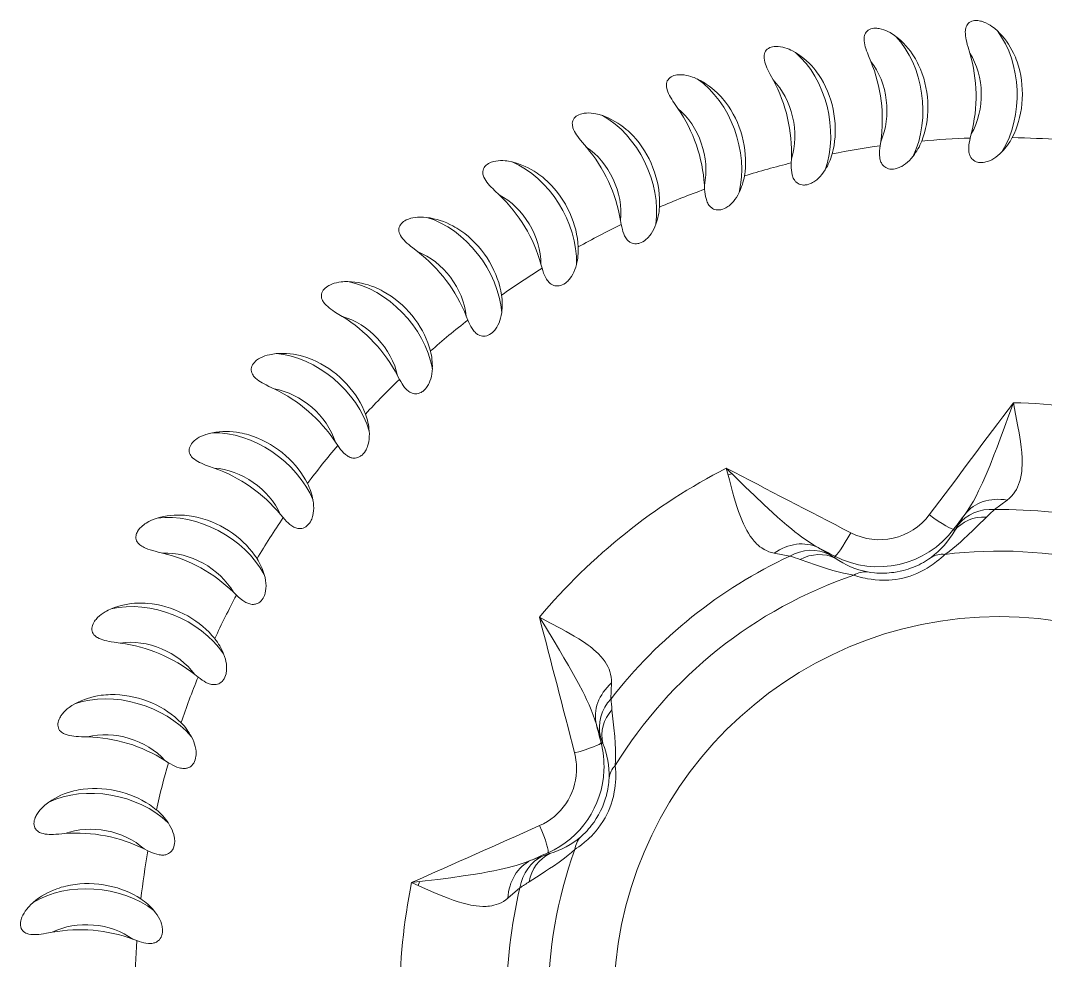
# Model space of a CAD drawing. Extents: x 89 to 601, y -20 to 440.
# Drawn here: x 448.58 to 480.92, y 135.06 to 164.71 of the extents above; entities that cross this region are included whole.
import ezdxf

# ---------------------------------------------------------------- set-up
doc = ezdxf.new("R2010")
doc.units = 0
doc.header["$LTSCALE"] = 7
doc.header["$MEASUREMENT"] = 0
doc.layers.add('8', color=250, linetype='CONTINUOUS', lineweight=15)

msp = doc.modelspace()

# ---------------------------------------------------------------- linework, layer by layer
at = {"layer": '8', "ltscale": 0.003281}
for p, q in [((478.546, 161), (478.578, 161.128)), ((472.898, 160.215), (472.903, 160.346)), ((470.167, 159.384), (470.158, 159.515)), ((465.038, 156.892), (465.002, 157.018)), ((462.697, 155.257), (462.648, 155.379)), ((460.54, 153.387), (460.479, 153.503)), ((458.59, 151.302), (458.517, 151.411)), ((456.869, 149.025), (456.785, 149.125)), ((452.605, 138.515), (452.487, 138.573)), ((452.253, 135.682), (452.13, 135.727))]:
    msp.add_line(p, q, dxfattribs=at)
at = {"layer": '8', "ltscale": 0.003282}
for p, q in [((475.701, 160.756), (475.72, 160.886)), ((467.537, 158.272), (467.515, 158.401)), ((455.395, 146.58), (455.301, 146.671)), ((453.251, 141.296), (453.14, 141.366))]:
    msp.add_line(p, q, dxfattribs=at)
at = {"layer": '8', "ltscale": 0.003135}
msp.add_line((470.907, 150.372), (471.025, 150.412), dxfattribs=at)
at = {"layer": '8', "ltscale": 0.012494}
for p, q in [((479.711, 149.58), (479.308, 149.284)), ((472.851, 147.81), (472.359, 147.902))]:
    msp.add_line(p, q, dxfattribs=at)
at = {"layer": '8', "ltscale": 0.005581}
for p, q in [((478.161, 148.794), (478.045, 148.604)), ((474.285, 147.746), (474.097, 147.867))]:
    msp.add_line(p, q, dxfattribs=at)
at = {"layer": '8', "ltscale": 0.001646}
for p, q in [((478.03, 148.668), (478.045, 148.604)), ((474.27, 147.81), (474.285, 147.746)), ((465.224, 138.456), (465.283, 138.427))]:
    msp.add_line(p, q, dxfattribs=at)
at = {"layer": '8', "ltscale": 0.00328}
msp.add_line((454.185, 143.994), (454.081, 144.075), dxfattribs=at)
at = {"layer": '8', "ltscale": 0.012508}
msp.add_line((467.232, 143.813), (467.212, 143.313), dxfattribs=at)
at = {"layer": '8', "ltscale": 0.0056}
msp.add_line((466.88, 142.112), (466.957, 141.902), dxfattribs=at)
at = {"layer": '8', "ltscale": 0.00165}
msp.add_line((466.897, 141.93), (466.957, 141.902), dxfattribs=at)
at = {"layer": '8', "ltscale": 0.005584}
msp.add_line((465.283, 138.427), (465.072, 138.356), dxfattribs=at)
at = {"layer": '8', "ltscale": 0.003136}
msp.add_line((461.124, 137.423), (461.167, 137.541), dxfattribs=at)
at = {"layer": '8', "ltscale": 0.012496}
msp.add_line((464.339, 137.347), (463.961, 137.02), dxfattribs=at)
at = {"layer": '8'}
for points in [[(479.401, 164.38), (479.319, 164.452), (479.276, 164.487), (479.231, 164.519), (479.17, 164.56), (479.107, 164.597), (479.041, 164.63), (478.973, 164.659), (478.902, 164.682), (478.866, 164.691), (478.83, 164.699), (478.781, 164.705), (478.732, 164.708), (478.684, 164.706), (478.637, 164.698), (478.592, 164.685), (478.551, 164.667), (478.514, 164.643), (478.482, 164.614), (478.455, 164.582), (478.434, 164.546), (478.417, 164.508), (478.405, 164.469), (478.398, 164.439), (478.394, 164.408), (478.39, 164.346), (478.391, 164.283), (478.397, 164.22), (478.406, 164.158), (478.418, 164.095), (478.434, 164.025), (478.451, 163.956), (478.477, 163.864), (478.531, 163.68)], [(476.198, 164.206), (476.109, 164.27), (476.063, 164.299), (476.015, 164.327), (475.95, 164.361), (475.883, 164.391), (475.815, 164.417), (475.744, 164.439), (475.671, 164.455), (475.634, 164.46), (475.598, 164.463), (475.548, 164.465), (475.499, 164.462), (475.451, 164.455), (475.406, 164.443), (475.362, 164.425), (475.323, 164.402), (475.289, 164.375), (475.26, 164.343), (475.237, 164.308), (475.219, 164.27), (475.207, 164.231), (475.199, 164.19), (475.195, 164.16), (475.194, 164.129), (475.197, 164.066), (475.205, 164.004), (475.217, 163.942), (475.233, 163.881), (475.251, 163.82), (475.274, 163.752), (475.299, 163.685), (475.333, 163.596), (475.406, 163.419)], [(473.032, 163.698), (472.936, 163.752), (472.887, 163.777), (472.837, 163.799), (472.769, 163.826), (472.699, 163.85), (472.628, 163.868), (472.555, 163.882), (472.481, 163.89), (472.444, 163.892), (472.407, 163.892), (472.358, 163.888), (472.31, 163.88), (472.263, 163.868), (472.219, 163.851), (472.177, 163.829), (472.141, 163.802), (472.109, 163.771), (472.084, 163.737), (472.065, 163.699), (472.051, 163.66), (472.043, 163.619), (472.039, 163.578), (472.039, 163.547), (472.041, 163.516), (472.05, 163.455), (472.065, 163.394), (472.083, 163.333), (472.105, 163.274), (472.13, 163.216), (472.16, 163.15), (472.191, 163.086), (472.235, 163.001), (472.326, 162.833)], [(479.91, 163.679), (479.94, 163.613), (479.969, 163.546), (479.997, 163.477), (480.022, 163.407), (480.068, 163.266), (480.106, 163.123), (480.137, 162.977), (480.161, 162.83), (480.178, 162.681), (480.188, 162.531), (480.191, 162.381), (480.187, 162.231), (480.176, 162.082), (480.158, 161.933), (480.133, 161.786), (480.104, 161.652), (480.069, 161.519), (480.028, 161.388), (479.981, 161.26), (479.928, 161.134), (479.869, 161.013)], [(476.778, 163.563), (476.815, 163.5), (476.851, 163.436), (476.886, 163.37), (476.918, 163.304), (476.978, 163.168), (477.031, 163.03), (477.077, 162.888), (477.117, 162.744), (477.149, 162.598), (477.174, 162.45), (477.193, 162.301), (477.204, 162.151), (477.209, 162.002), (477.207, 161.852), (477.198, 161.703), (477.183, 161.566), (477.162, 161.43), (477.135, 161.296), (477.101, 161.163), (477.062, 161.033), (477.016, 160.906)], [(469.935, 162.862), (469.835, 162.906), (469.784, 162.925), (469.731, 162.942), (469.661, 162.962), (469.589, 162.978), (469.516, 162.989), (469.442, 162.996), (469.368, 162.996), (469.331, 162.994), (469.294, 162.989), (469.246, 162.98), (469.199, 162.968), (469.153, 162.951), (469.111, 162.929), (469.072, 162.903), (469.039, 162.873), (469.011, 162.838), (468.989, 162.801), (468.974, 162.762), (468.964, 162.721), (468.96, 162.68), (468.961, 162.639), (468.964, 162.608), (468.969, 162.578), (468.985, 162.517), (469.005, 162.458), (469.03, 162.4), (469.059, 162.344), (469.089, 162.288), (469.126, 162.226), (469.164, 162.166), (469.216, 162.086), (469.324, 161.928)], [(473.675, 163.119), (473.719, 163.06), (473.761, 163.001), (473.803, 162.939), (473.842, 162.876), (473.916, 162.748), (473.983, 162.615), (474.044, 162.479), (474.098, 162.34), (474.145, 162.198), (474.186, 162.054), (474.22, 161.908), (474.247, 161.76), (474.267, 161.612), (474.281, 161.463), (474.287, 161.313), (474.287, 161.176), (474.28, 161.038), (474.267, 160.902), (474.248, 160.767), (474.222, 160.633), (474.19, 160.502)], [(470.636, 162.353), (470.686, 162.3), (470.734, 162.245), (470.781, 162.188), (470.827, 162.129), (470.914, 162.01), (470.995, 161.885), (471.069, 161.756), (471.138, 161.623), (471.2, 161.487), (471.255, 161.347), (471.304, 161.206), (471.347, 161.062), (471.383, 160.916), (471.411, 160.769), (471.433, 160.622), (471.447, 160.485), (471.455, 160.348), (471.457, 160.211), (471.452, 160.074), (471.44, 159.939), (471.421, 159.805)], [(466.944, 161.707), (466.839, 161.74), (466.786, 161.754), (466.732, 161.766), (466.66, 161.778), (466.587, 161.786), (466.514, 161.79), (466.439, 161.788), (466.365, 161.781), (466.329, 161.775), (466.293, 161.767), (466.246, 161.753), (466.2, 161.735), (466.156, 161.713), (466.117, 161.687), (466.081, 161.657), (466.051, 161.624), (466.026, 161.587), (466.009, 161.548), (465.998, 161.507), (465.992, 161.466), (465.993, 161.424), (465.998, 161.383), (466.004, 161.353), (466.012, 161.323), (466.034, 161.265), (466.061, 161.208), (466.092, 161.153), (466.126, 161.1), (466.162, 161.048), (466.205, 160.99), (466.249, 160.934), (466.31, 160.86), (466.434, 160.714)], [(467.694, 161.274), (467.749, 161.226), (467.802, 161.177), (467.856, 161.125), (467.907, 161.072), (468.006, 160.961), (468.099, 160.846), (468.187, 160.725), (468.269, 160.6), (468.345, 160.471), (468.415, 160.339), (468.478, 160.203), (468.535, 160.064), (468.586, 159.923), (468.63, 159.78), (468.668, 159.636), (468.696, 159.501), (468.718, 159.365), (468.734, 159.229), (468.743, 159.093), (468.745, 158.957), (468.741, 158.822)], [(475.701, 160.756), (475.692, 160.678), (475.685, 160.598), (475.682, 160.528), (475.684, 160.457), (475.691, 160.381), (475.698, 160.344), (475.707, 160.308), (475.717, 160.273), (475.73, 160.241), (475.743, 160.213), (475.757, 160.187), (475.772, 160.165), (475.788, 160.145), (475.817, 160.113), (475.848, 160.087), (475.879, 160.067), (475.923, 160.046), (475.967, 160.031), (476.011, 160.023), (476.04, 160.02), (476.069, 160.019), (476.126, 160.022), (476.182, 160.031), (476.238, 160.045), (476.273, 160.057), (476.308, 160.071), (476.345, 160.088), (476.383, 160.107), (476.445, 160.145), (476.507, 160.189), (476.568, 160.239), (476.628, 160.295), (476.686, 160.358), (476.743, 160.427)], [(478.546, 161), (478.528, 160.925), (478.513, 160.846), (478.503, 160.776), (478.497, 160.705), (478.497, 160.629), (478.499, 160.591), (478.504, 160.554), (478.511, 160.519), (478.52, 160.486), (478.53, 160.456), (478.542, 160.429), (478.554, 160.405), (478.568, 160.384), (478.594, 160.349), (478.622, 160.321), (478.65, 160.297), (478.692, 160.271), (478.735, 160.252), (478.777, 160.239), (478.806, 160.233), (478.834, 160.229), (478.891, 160.226), (478.948, 160.229), (479.005, 160.238), (479.041, 160.246), (479.078, 160.256), (479.117, 160.269), (479.155, 160.284), (479.222, 160.315), (479.288, 160.352), (479.354, 160.396), (479.419, 160.446), (479.484, 160.502), (479.547, 160.565)], [(464.089, 160.246), (463.982, 160.268), (463.927, 160.276), (463.873, 160.282), (463.799, 160.287), (463.726, 160.287), (463.653, 160.283), (463.579, 160.274), (463.506, 160.259), (463.47, 160.249), (463.435, 160.237), (463.39, 160.218), (463.346, 160.196), (463.305, 160.17), (463.269, 160.14), (463.236, 160.106), (463.21, 160.069), (463.189, 160.03), (463.176, 159.99), (463.169, 159.948), (463.168, 159.906), (463.173, 159.865), (463.182, 159.825), (463.192, 159.795), (463.203, 159.767), (463.231, 159.711), (463.263, 159.657), (463.3, 159.606), (463.339, 159.556), (463.38, 159.508), (463.429, 159.455), (463.479, 159.404), (463.547, 159.337), (463.685, 159.205)], [(472.898, 160.215), (472.897, 160.137), (472.898, 160.057), (472.903, 159.987), (472.912, 159.916), (472.927, 159.841), (472.938, 159.805), (472.95, 159.77), (472.964, 159.737), (472.98, 159.706), (472.996, 159.679), (473.013, 159.655), (473.03, 159.635), (473.048, 159.616), (473.081, 159.588), (473.114, 159.566), (473.146, 159.549), (473.193, 159.532), (473.238, 159.522), (473.283, 159.518), (473.312, 159.518), (473.341, 159.52), (473.397, 159.529), (473.452, 159.544), (473.506, 159.564), (473.54, 159.58), (473.573, 159.597), (473.609, 159.618), (473.643, 159.641), (473.702, 159.685), (473.759, 159.735), (473.814, 159.792), (473.868, 159.854), (473.919, 159.922), (473.968, 159.997)], [(464.88, 159.894), (464.94, 159.852), (464.998, 159.808), (465.057, 159.762), (465.114, 159.714), (465.223, 159.615), (465.328, 159.51), (465.428, 159.399), (465.522, 159.284), (465.611, 159.163), (465.695, 159.038), (465.772, 158.91), (465.844, 158.778), (465.909, 158.643), (465.968, 158.506), (466.02, 158.366), (466.062, 158.235), (466.098, 158.102), (466.128, 157.968), (466.152, 157.834), (466.168, 157.699), (466.178, 157.564)], [(470.167, 159.384), (470.173, 159.307), (470.183, 159.227), (470.195, 159.158), (470.212, 159.088), (470.235, 159.016), (470.249, 158.98), (470.265, 158.947), (470.282, 158.915), (470.301, 158.886), (470.32, 158.861), (470.339, 158.84), (470.359, 158.821), (470.378, 158.804), (470.414, 158.779), (470.449, 158.761), (470.483, 158.748), (470.531, 158.736), (470.578, 158.731), (470.622, 158.732), (470.651, 158.735), (470.68, 158.74), (470.735, 158.754), (470.788, 158.775), (470.839, 158.8), (470.871, 158.819), (470.903, 158.84), (470.936, 158.865), (470.968, 158.891), (471.022, 158.941), (471.073, 158.997), (471.122, 159.059), (471.169, 159.126), (471.213, 159.2), (471.254, 159.279)], [(461.403, 158.494), (461.293, 158.505), (461.239, 158.507), (461.184, 158.507), (461.11, 158.504), (461.037, 158.497), (460.965, 158.485), (460.892, 158.469), (460.822, 158.446), (460.787, 158.432), (460.754, 158.417), (460.71, 158.393), (460.669, 158.367), (460.631, 158.336), (460.598, 158.303), (460.569, 158.266), (460.547, 158.227), (460.53, 158.185), (460.521, 158.144), (460.519, 158.101), (460.522, 158.06), (460.531, 158.02), (460.545, 157.981), (460.557, 157.952), (460.572, 157.925), (460.605, 157.872), (460.643, 157.822), (460.685, 157.775), (460.729, 157.73), (460.775, 157.686), (460.829, 157.639), (460.884, 157.593), (460.959, 157.533), (461.11, 157.416)], [(462.226, 158.227), (462.29, 158.191), (462.353, 158.154), (462.416, 158.114), (462.477, 158.073), (462.597, 157.985), (462.712, 157.892), (462.823, 157.792), (462.929, 157.687), (463.03, 157.576), (463.126, 157.461), (463.216, 157.341), (463.301, 157.218), (463.38, 157.09), (463.453, 156.96), (463.52, 156.826), (463.575, 156.7), (463.625, 156.572), (463.669, 156.442), (463.706, 156.311), (463.737, 156.178), (463.761, 156.045)], [(467.537, 158.272), (467.552, 158.196), (467.57, 158.117), (467.589, 158.05), (467.613, 157.983), (467.643, 157.913), (467.661, 157.879), (467.681, 157.848), (467.701, 157.818), (467.723, 157.791), (467.744, 157.769), (467.766, 157.749), (467.787, 157.732), (467.808, 157.718), (467.846, 157.697), (467.883, 157.682), (467.918, 157.672), (467.967, 157.666), (468.014, 157.666), (468.059, 157.671), (468.087, 157.677), (468.115, 157.685), (468.168, 157.705), (468.219, 157.731), (468.267, 157.762), (468.297, 157.784), (468.326, 157.808), (468.356, 157.836), (468.386, 157.866), (468.434, 157.921), (468.479, 157.982), (468.521, 158.049), (468.561, 158.121), (468.597, 158.198), (468.629, 158.282)], [(465.038, 156.892), (465.061, 156.817), (465.087, 156.741), (465.113, 156.676), (465.144, 156.612), (465.181, 156.545), (465.203, 156.514), (465.225, 156.484), (465.249, 156.457), (465.273, 156.433), (465.297, 156.412), (465.32, 156.395), (465.343, 156.381), (465.366, 156.368), (465.406, 156.352), (465.444, 156.341), (465.48, 156.335), (465.53, 156.333), (465.576, 156.338), (465.62, 156.348), (465.647, 156.357), (465.674, 156.368), (465.725, 156.394), (465.772, 156.425), (465.817, 156.46), (465.845, 156.486), (465.871, 156.513), (465.898, 156.544), (465.924, 156.576), (465.967, 156.636), (466.005, 156.702), (466.04, 156.772), (466.072, 156.848), (466.1, 156.929), (466.124, 157.015)], [(458.914, 156.471), (458.804, 156.47), (458.75, 156.467), (458.695, 156.461), (458.622, 156.451), (458.55, 156.436), (458.48, 156.417), (458.409, 156.392), (458.341, 156.362), (458.309, 156.345), (458.277, 156.326), (458.236, 156.299), (458.198, 156.268), (458.164, 156.233), (458.134, 156.197), (458.109, 156.157), (458.091, 156.116), (458.079, 156.073), (458.074, 156.03), (458.076, 155.988), (458.084, 155.947), (458.097, 155.908), (458.115, 155.871), (458.13, 155.844), (458.147, 155.818), (458.186, 155.769), (458.229, 155.724), (458.275, 155.681), (458.324, 155.641), (458.374, 155.602), (458.433, 155.561), (458.492, 155.521), (458.573, 155.469), (458.736, 155.369)], [(459.761, 156.291), (459.828, 156.262), (459.895, 156.232), (459.961, 156.199), (460.027, 156.164), (460.155, 156.09), (460.279, 156.009), (460.4, 155.921), (460.516, 155.828), (460.629, 155.728), (460.736, 155.624), (460.838, 155.514), (460.936, 155.4), (461.028, 155.282), (461.114, 155.159), (461.194, 155.033), (461.262, 154.914), (461.325, 154.792), (461.382, 154.667), (461.433, 154.54), (461.478, 154.412), (461.515, 154.282)], [(462.697, 155.257), (462.728, 155.186), (462.762, 155.113), (462.794, 155.051), (462.832, 154.99), (462.876, 154.928), (462.9, 154.899), (462.926, 154.872), (462.952, 154.848), (462.979, 154.826), (463.005, 154.808), (463.03, 154.793), (463.054, 154.781), (463.077, 154.771), (463.119, 154.759), (463.158, 154.752), (463.195, 154.75), (463.244, 154.754), (463.29, 154.763), (463.332, 154.778), (463.359, 154.79), (463.384, 154.803), (463.432, 154.834), (463.476, 154.87), (463.517, 154.91), (463.542, 154.938), (463.565, 154.968), (463.589, 155.001), (463.612, 155.036), (463.647, 155.101), (463.679, 155.17), (463.707, 155.243), (463.73, 155.322), (463.749, 155.405), (463.764, 155.494)], [(456.651, 154.199), (456.542, 154.187), (456.488, 154.177), (456.434, 154.166), (456.363, 154.148), (456.293, 154.126), (456.224, 154.1), (456.157, 154.068), (456.093, 154.031), (456.062, 154.011), (456.032, 153.988), (455.994, 153.957), (455.96, 153.922), (455.929, 153.884), (455.903, 153.845), (455.883, 153.802), (455.869, 153.76), (455.862, 153.716), (455.862, 153.673), (455.868, 153.631), (455.88, 153.591), (455.897, 153.554), (455.918, 153.518), (455.936, 153.493), (455.956, 153.469), (456, 153.425), (456.047, 153.384), (456.098, 153.346), (456.15, 153.311), (456.205, 153.278), (456.267, 153.243), (456.331, 153.21), (456.416, 153.167), (456.589, 153.084)], [(457.512, 154.109), (457.582, 154.087), (457.651, 154.064), (457.72, 154.038), (457.789, 154.01), (457.925, 153.95), (458.057, 153.882), (458.186, 153.808), (458.312, 153.727), (458.433, 153.64), (458.551, 153.547), (458.664, 153.449), (458.773, 153.345), (458.877, 153.237), (458.975, 153.124), (459.068, 153.008), (459.149, 152.896), (459.224, 152.781), (459.294, 152.663), (459.358, 152.542), (459.415, 152.419), (459.466, 152.294)], [(460.54, 153.387), (460.578, 153.32), (460.619, 153.251), (460.658, 153.193), (460.702, 153.135), (460.752, 153.079), (460.779, 153.052), (460.808, 153.028), (460.836, 153.006), (460.865, 152.988), (460.893, 152.973), (460.919, 152.96), (460.944, 152.951), (460.969, 152.944), (461.012, 152.936), (461.051, 152.933), (461.088, 152.935), (461.137, 152.944), (461.181, 152.958), (461.222, 152.977), (461.247, 152.991), (461.271, 153.007), (461.315, 153.043), (461.355, 153.084), (461.392, 153.128), (461.413, 153.158), (461.434, 153.19), (461.454, 153.226), (461.473, 153.263), (461.501, 153.331), (461.525, 153.403), (461.545, 153.479), (461.56, 153.56), (461.571, 153.645), (461.576, 153.734)], [(479.907, 152.652), (479.766, 152.258), (479.628, 151.879), (479.49, 151.508), (479.392, 151.249), (479.293, 150.993), (479.17, 150.686), (479.043, 150.382), (478.929, 150.122), (478.87, 149.995), (478.81, 149.87), (478.728, 149.707), (478.643, 149.55), (478.556, 149.4), (478.47, 149.264), (478.382, 149.137)], [(479.907, 152.652), (479.978, 152.285), (480.051, 151.897), (480.084, 151.706), (480.107, 151.565), (480.128, 151.425), (480.151, 151.25), (480.168, 151.076), (480.179, 150.905), (480.181, 150.826), (480.182, 150.747), (480.181, 150.669), (480.177, 150.592), (480.168, 150.478), (480.152, 150.366), (480.13, 150.257), (480.116, 150.204), (480.101, 150.152), (480.072, 150.07), (480.039, 149.992), (480, 149.916), (479.956, 149.844), (479.906, 149.775), (479.847, 149.706), (479.782, 149.641), (479.711, 149.58)], [(454.637, 151.703), (454.53, 151.679), (454.477, 151.664), (454.425, 151.648), (454.356, 151.622), (454.289, 151.593), (454.223, 151.559), (454.16, 151.521), (454.1, 151.477), (454.071, 151.454), (454.044, 151.429), (454.01, 151.393), (453.979, 151.355), (453.952, 151.314), (453.931, 151.272), (453.915, 151.228), (453.906, 151.184), (453.903, 151.14), (453.907, 151.097), (453.918, 151.056), (453.934, 151.018), (453.955, 150.982), (453.98, 150.949), (454.001, 150.926), (454.023, 150.905), (454.071, 150.865), (454.122, 150.829), (454.176, 150.797), (454.233, 150.768), (454.29, 150.741), (454.356, 150.712), (454.422, 150.686), (454.512, 150.652), (454.692, 150.588)], [(455.503, 151.703), (455.575, 151.689), (455.646, 151.673), (455.718, 151.654), (455.789, 151.634), (455.93, 151.588), (456.069, 151.535), (456.205, 151.474), (456.338, 151.407), (456.468, 151.333), (456.595, 151.253), (456.718, 151.167), (456.837, 151.076), (456.952, 150.979), (457.061, 150.877), (457.166, 150.771), (457.258, 150.668), (457.345, 150.562), (457.426, 150.452), (457.503, 150.338), (457.573, 150.222), (457.637, 150.102)], [(458.59, 151.302), (458.635, 151.239), (458.683, 151.174), (458.728, 151.121), (458.777, 151.068), (458.833, 151.017), (458.863, 150.994), (458.894, 150.973), (458.925, 150.954), (458.955, 150.939), (458.984, 150.927), (459.012, 150.917), (459.038, 150.911), (459.063, 150.906), (459.106, 150.902), (459.146, 150.904), (459.182, 150.909), (459.23, 150.923), (459.272, 150.942), (459.311, 150.965), (459.334, 150.982), (459.357, 151.001), (459.397, 151.041), (459.433, 151.085), (459.464, 151.133), (459.483, 151.166), (459.499, 151.199), (459.516, 151.237), (459.53, 151.276), (459.552, 151.346), (459.568, 151.42), (459.58, 151.498), (459.587, 151.58), (459.588, 151.666), (459.584, 151.755)], [(473.749, 148.079), (473.61, 148.159), (473.47, 148.247), (473.328, 148.343), (473.226, 148.417), (473.124, 148.494), (473.013, 148.58), (472.904, 148.668), (472.758, 148.79), (472.612, 148.916), (472.466, 149.044), (472.321, 149.175), (472.03, 149.444), (471.739, 149.719), (471.448, 149.999), (471.156, 150.284), (470.85, 150.585)], [(472.359, 147.902), (472.275, 147.924), (472.193, 147.952), (472.115, 147.985), (472.04, 148.024), (471.968, 148.069), (471.911, 148.11), (471.857, 148.155), (471.804, 148.203), (471.767, 148.241), (471.73, 148.281), (471.661, 148.365), (471.603, 148.446), (471.548, 148.531), (471.496, 148.62), (471.462, 148.683), (471.429, 148.748), (471.393, 148.827), (471.357, 148.907), (471.296, 149.06), (471.238, 149.218), (471.184, 149.381), (471.142, 149.517), (471.101, 149.655), (471.048, 149.842), (470.946, 150.222), (470.85, 150.585)], [(456.869, 149.025), (456.92, 148.966), (456.975, 148.907), (457.025, 148.859), (457.079, 148.812), (457.14, 148.767), (457.173, 148.747), (457.205, 148.729), (457.238, 148.714), (457.27, 148.701), (457.3, 148.692), (457.328, 148.686), (457.355, 148.682), (457.38, 148.68), (457.424, 148.681), (457.463, 148.686), (457.499, 148.696), (457.545, 148.715), (457.585, 148.738), (457.621, 148.765), (457.642, 148.784), (457.663, 148.805), (457.698, 148.849), (457.729, 148.897), (457.756, 148.948), (457.771, 148.982), (457.784, 149.017), (457.796, 149.057), (457.807, 149.097), (457.821, 149.169), (457.829, 149.244), (457.833, 149.323), (457.831, 149.405), (457.823, 149.49), (457.81, 149.579)], [(453.757, 149.1), (453.83, 149.094), (453.902, 149.085), (453.976, 149.075), (454.049, 149.062), (454.193, 149.031), (454.337, 148.992), (454.479, 148.946), (454.618, 148.893), (454.756, 148.833), (454.89, 148.767), (455.021, 148.695), (455.149, 148.616), (455.273, 148.532), (455.393, 148.442), (455.508, 148.347), (455.61, 148.255), (455.708, 148.158), (455.8, 148.057), (455.888, 147.952), (455.97, 147.844), (456.046, 147.732)], [(452.275, 148.591), (452.31, 148.644), (452.35, 148.694), (452.395, 148.74), (452.431, 148.772), (452.469, 148.802), (452.508, 148.83), (452.548, 148.856), (452.631, 148.904), (452.717, 148.945), (452.805, 148.98), (452.895, 149.01)], [(479.055, 149.044), (478.768, 148.76), (478.624, 148.619), (478.481, 148.481), (478.321, 148.331), (478.233, 148.252), (478.115, 148.15), (477.997, 148.053), (477.878, 147.961), (477.744, 147.866)], [(452.275, 148.591), (452.259, 148.56), (452.245, 148.528), (452.234, 148.495), (452.227, 148.461), (452.222, 148.417), (452.224, 148.374), (452.233, 148.333), (452.247, 148.294), (452.266, 148.258), (452.29, 148.225), (452.317, 148.195), (452.347, 148.168), (452.379, 148.144), (452.413, 148.121), (452.448, 148.101), (452.484, 148.082), (452.522, 148.065), (452.598, 148.035), (452.676, 148.008), (452.755, 147.985), (452.858, 147.957), (452.928, 147.94), (453.067, 147.906)], [(477.744, 147.866), (477.688, 147.813), (477.625, 147.755), (477.558, 147.698), (477.485, 147.639), (477.374, 147.556), (477.252, 147.474), (477.186, 147.433), (477.118, 147.393), (476.99, 147.326), (476.924, 147.294), (476.856, 147.264), (476.752, 147.222), (476.645, 147.183), (476.535, 147.15), (476.424, 147.121), (476.312, 147.097), (476.199, 147.078), (476.086, 147.065), (475.973, 147.056), (475.898, 147.053), (475.824, 147.051), (475.679, 147.055), (475.549, 147.065), (475.424, 147.08), (475.305, 147.099), (475.23, 147.114), (475.158, 147.13), (475.075, 147.151), (474.998, 147.172), (474.876, 147.212)], [(474.876, 147.212), (474.712, 147.24), (474.547, 147.274), (474.381, 147.315), (474.214, 147.362), (474.046, 147.413), (473.82, 147.486), (473.668, 147.538), (473.183, 147.704)], [(477.313, 147.772), (477.232, 147.714), (477.129, 147.648), (477.067, 147.612), (476.999, 147.576), (476.931, 147.542), (476.858, 147.508), (476.726, 147.453), (476.657, 147.427), (476.585, 147.403), (476.512, 147.381), (476.438, 147.36), (476.337, 147.336), (476.236, 147.316), (476.135, 147.299), (476.06, 147.29), (475.986, 147.282), (475.913, 147.277), (475.843, 147.273), (475.758, 147.272), (475.678, 147.273), (475.601, 147.276), (475.529, 147.282), (475.405, 147.296), (475.305, 147.313)], [(456.207, 146.443), (456.234, 146.484), (456.257, 146.526), (456.276, 146.571), (456.288, 146.605), (456.299, 146.64), (456.315, 146.714), (456.324, 146.791), (456.328, 146.872), (456.324, 146.957), (456.314, 147.044), (456.297, 147.135), (456.273, 147.229)], [(456.207, 146.443), (456.171, 146.401), (456.151, 146.382), (456.13, 146.363), (456.098, 146.341), (456.061, 146.321), (456.02, 146.305), (455.996, 146.298), (455.97, 146.293), (455.933, 146.29), (455.891, 146.29), (455.846, 146.296), (455.816, 146.303), (455.785, 146.312), (455.754, 146.323), (455.723, 146.336), (455.69, 146.353), (455.657, 146.371), (455.596, 146.41), (455.554, 146.441), (455.514, 146.473), (455.452, 146.526), (455.395, 146.58)], [(452.292, 146.33), (452.365, 146.331), (452.438, 146.33), (452.512, 146.327), (452.586, 146.322), (452.734, 146.306), (452.88, 146.283), (453.026, 146.252), (453.171, 146.214), (453.313, 146.169), (453.454, 146.117), (453.592, 146.058), (453.727, 145.994), (453.86, 145.923), (453.988, 145.846), (454.112, 145.763), (454.224, 145.682), (454.331, 145.596), (454.434, 145.506), (454.532, 145.41), (454.624, 145.311), (454.712, 145.208)], [(451.445, 146.15), (451.345, 146.104), (451.297, 146.079), (451.249, 146.051), (451.187, 146.012), (451.127, 145.97), (451.07, 145.923), (451.016, 145.872), (450.966, 145.817), (450.943, 145.788), (450.922, 145.758), (450.896, 145.716), (450.874, 145.672), (450.856, 145.627), (450.844, 145.581), (450.837, 145.535), (450.837, 145.49), (450.844, 145.446), (450.857, 145.406), (450.876, 145.368), (450.9, 145.334), (450.928, 145.303), (450.959, 145.276), (450.984, 145.258), (451.01, 145.241), (451.065, 145.212), (451.123, 145.188), (451.183, 145.168), (451.244, 145.151), (451.305, 145.136), (451.376, 145.122), (451.446, 145.11), (451.541, 145.095), (451.731, 145.07)], [(464.953, 145.882), (465.173, 145.526), (465.383, 145.182), (465.588, 144.842), (465.729, 144.604), (465.867, 144.366), (466.031, 144.079), (466.19, 143.791), (466.321, 143.539), (466.384, 143.414), (466.444, 143.289), (466.52, 143.124), (466.59, 142.96), (466.653, 142.798), (466.705, 142.647), (466.75, 142.499)], [(464.953, 145.882), (465.284, 145.708), (465.633, 145.524), (465.802, 145.431), (465.927, 145.361), (466.049, 145.29), (466.201, 145.198), (466.348, 145.103), (466.489, 145.005), (466.552, 144.957), (466.614, 144.909), (466.674, 144.859), (466.732, 144.808), (466.815, 144.73), (466.893, 144.648), (466.964, 144.563), (466.997, 144.519), (467.029, 144.474), (467.074, 144.401), (467.115, 144.326), (467.15, 144.248), (467.179, 144.169), (467.201, 144.087), (467.219, 143.998), (467.229, 143.907), (467.232, 143.813)], [(454.185, 143.994), (454.247, 143.947), (454.313, 143.901), (454.372, 143.864), (454.435, 143.829), (454.504, 143.798), (454.54, 143.785), (454.575, 143.774), (454.61, 143.766), (454.645, 143.761), (454.676, 143.758), (454.705, 143.758), (454.732, 143.76), (454.757, 143.763), (454.799, 143.773), (454.837, 143.787), (454.869, 143.803), (454.91, 143.831), (454.945, 143.862), (454.974, 143.896), (454.991, 143.92), (455.007, 143.944), (455.033, 143.995), (455.053, 144.048), (455.068, 144.103), (455.076, 144.14), (455.081, 144.177), (455.085, 144.218), (455.087, 144.26), (455.086, 144.333), (455.079, 144.409), (455.066, 144.486), (455.047, 144.566), (455.022, 144.648), (454.99, 144.732)], [(451.125, 143.421), (451.197, 143.43), (451.27, 143.436), (451.344, 143.441), (451.419, 143.444), (451.567, 143.444), (451.715, 143.436), (451.863, 143.42), (452.011, 143.397), (452.157, 143.367), (452.303, 143.331), (452.446, 143.287), (452.588, 143.237), (452.726, 143.18), (452.862, 143.117), (452.995, 143.048), (453.114, 142.979), (453.229, 142.905), (453.341, 142.825), (453.448, 142.741), (453.551, 142.652), (453.649, 142.558)], [(450.301, 143.153), (450.207, 143.098), (450.161, 143.067), (450.117, 143.035), (450.059, 142.99), (450.004, 142.941), (449.952, 142.889), (449.904, 142.833), (449.86, 142.773), (449.84, 142.742), (449.822, 142.709), (449.801, 142.665), (449.783, 142.619), (449.77, 142.572), (449.763, 142.525), (449.761, 142.479), (449.766, 142.434), (449.777, 142.391), (449.795, 142.352), (449.817, 142.316), (449.845, 142.285), (449.875, 142.257), (449.909, 142.234), (449.936, 142.218), (449.964, 142.204), (450.022, 142.181), (450.082, 142.163), (450.143, 142.15), (450.206, 142.139), (450.268, 142.131), (450.34, 142.124), (450.411, 142.119), (450.507, 142.115), (450.698, 142.11)], [(467.242, 142.964), (467.283, 142.585), (467.303, 142.397), (467.329, 142.118), (467.345, 141.913), (467.355, 141.71), (467.358, 141.54), (467.355, 141.372), (467.346, 141.207)], [(453.251, 141.296), (453.318, 141.256), (453.389, 141.217), (453.451, 141.186), (453.517, 141.158), (453.59, 141.134), (453.626, 141.125), (453.663, 141.118), (453.699, 141.114), (453.733, 141.112), (453.764, 141.113), (453.793, 141.116), (453.82, 141.12), (453.845, 141.126), (453.886, 141.14), (453.921, 141.158), (453.952, 141.178), (453.99, 141.21), (454.021, 141.244), (454.047, 141.281), (454.062, 141.306), (454.074, 141.332), (454.095, 141.385), (454.109, 141.44), (454.119, 141.497), (454.122, 141.534), (454.124, 141.572), (454.124, 141.613), (454.121, 141.654), (454.112, 141.727), (454.097, 141.802), (454.076, 141.878), (454.049, 141.955), (454.015, 142.034), (453.975, 142.114)], [(450.268, 140.406), (450.34, 140.422), (450.411, 140.437), (450.484, 140.449), (450.558, 140.46), (450.705, 140.475), (450.853, 140.483), (451.003, 140.483), (451.152, 140.475), (451.301, 140.461), (451.449, 140.439), (451.596, 140.411), (451.742, 140.376), (451.886, 140.334), (452.028, 140.286), (452.167, 140.231), (452.292, 140.175), (452.415, 140.113), (452.534, 140.045), (452.65, 139.973), (452.762, 139.895), (452.868, 139.812)], [(467.317, 140.374), (467.288, 140.233), (467.27, 140.161), (467.25, 140.09), (467.216, 139.983), (467.177, 139.876), (467.133, 139.771), (467.084, 139.666), (467.024, 139.552), (466.958, 139.44), (466.886, 139.332), (466.811, 139.229), (466.74, 139.142), (466.668, 139.059), (466.593, 138.98), (466.537, 138.925), (466.481, 138.872), (466.381, 138.784), (466.284, 138.706), (466.192, 138.639), (466.128, 138.595), (466.07, 138.556)], [(449.477, 140.054), (449.389, 139.989), (449.347, 139.954), (449.306, 139.917), (449.253, 139.866), (449.204, 139.812), (449.158, 139.755), (449.115, 139.694), (449.078, 139.629), (449.062, 139.596), (449.047, 139.562), (449.03, 139.516), (449.018, 139.469), (449.01, 139.421), (449.007, 139.373), (449.011, 139.327), (449.02, 139.282), (449.036, 139.241), (449.057, 139.204), (449.083, 139.171), (449.114, 139.142), (449.147, 139.118), (449.183, 139.098), (449.212, 139.086), (449.241, 139.075), (449.301, 139.058), (449.362, 139.046), (449.425, 139.039), (449.488, 139.035), (449.551, 139.034), (449.623, 139.034), (449.695, 139.037), (449.79, 139.043), (449.981, 139.057)], [(467.067, 140.264), (467.031, 140.144), (466.989, 140.021), (466.939, 139.897), (466.882, 139.773), (466.818, 139.652), (466.749, 139.535), (466.676, 139.424), (466.601, 139.321), (466.554, 139.261), (466.507, 139.204), (466.455, 139.147), (466.406, 139.094), (466.326, 139.016), (466.257, 138.955)], [(452.605, 138.515), (452.676, 138.482), (452.75, 138.451), (452.815, 138.427), (452.884, 138.406), (452.958, 138.39), (452.996, 138.385), (453.033, 138.382), (453.069, 138.381), (453.103, 138.383), (453.134, 138.387), (453.163, 138.392), (453.189, 138.4), (453.213, 138.408), (453.252, 138.427), (453.286, 138.448), (453.315, 138.471), (453.349, 138.507), (453.376, 138.544), (453.398, 138.583), (453.41, 138.61), (453.42, 138.637), (453.435, 138.692), (453.443, 138.748), (453.447, 138.805), (453.447, 138.843), (453.444, 138.881), (453.439, 138.921), (453.433, 138.962), (453.416, 139.034), (453.393, 139.107), (453.365, 139.18), (453.329, 139.254), (453.288, 139.329), (453.24, 139.404)], [(466.07, 138.556), (465.967, 138.465), (465.861, 138.375), (465.75, 138.287), (465.664, 138.222), (465.576, 138.159), (465.395, 138.034), (465.274, 137.953), (465.147, 137.871), (464.974, 137.759), (464.63, 137.54)], [(464.688, 138.217), (464.54, 138.157), (464.383, 138.102), (464.22, 138.052), (464.099, 138.018), (463.975, 137.986), (463.839, 137.953), (463.702, 137.923), (463.515, 137.885), (463.326, 137.849), (463.135, 137.815), (462.942, 137.783), (462.55, 137.723), (462.154, 137.667), (461.753, 137.614), (461.349, 137.564), (460.922, 137.512)], [(449.731, 137.318), (449.801, 137.342), (449.87, 137.364), (449.942, 137.384), (450.014, 137.402), (450.159, 137.433), (450.306, 137.456), (450.454, 137.471), (450.603, 137.48), (450.753, 137.481), (450.902, 137.475), (451.052, 137.462), (451.201, 137.442), (451.348, 137.416), (451.494, 137.383), (451.638, 137.343), (451.769, 137.3), (451.897, 137.251), (452.023, 137.196), (452.145, 137.136), (452.265, 137.071), (452.379, 136.999)], [(463.961, 137.02), (463.891, 136.967), (463.818, 136.921), (463.743, 136.88), (463.666, 136.846), (463.587, 136.818), (463.519, 136.799), (463.45, 136.784), (463.38, 136.773), (463.326, 136.768), (463.273, 136.764), (463.164, 136.762), (463.064, 136.767), (462.963, 136.777), (462.861, 136.792), (462.791, 136.805), (462.72, 136.82), (462.635, 136.84), (462.551, 136.862), (462.392, 136.91), (462.232, 136.964), (462.072, 137.023), (461.939, 137.075), (461.805, 137.129), (461.627, 137.204), (461.266, 137.361), (460.922, 137.512)], [(448.981, 136.885), (448.901, 136.811), (448.862, 136.772), (448.825, 136.732), (448.779, 136.675), (448.735, 136.616), (448.695, 136.554), (448.659, 136.489), (448.629, 136.421), (448.616, 136.387), (448.605, 136.351), (448.593, 136.304), (448.586, 136.255), (448.583, 136.207), (448.585, 136.159), (448.593, 136.113), (448.608, 136.07), (448.627, 136.031), (448.652, 135.996), (448.682, 135.966), (448.715, 135.941), (448.751, 135.92), (448.789, 135.904), (448.819, 135.895), (448.849, 135.887), (448.91, 135.876), (448.973, 135.871), (449.035, 135.871), (449.099, 135.873), (449.162, 135.879), (449.233, 135.887), (449.304, 135.897), (449.399, 135.913), (449.587, 135.947)], [(452.253, 135.682), (452.327, 135.657), (452.404, 135.633), (452.472, 135.616), (452.542, 135.603), (452.618, 135.594), (452.655, 135.593), (452.693, 135.594), (452.728, 135.597), (452.763, 135.602), (452.793, 135.61), (452.821, 135.618), (452.846, 135.628), (452.869, 135.639), (452.906, 135.662), (452.937, 135.686), (452.963, 135.712), (452.994, 135.751), (453.017, 135.792), (453.035, 135.833), (453.044, 135.86), (453.051, 135.888), (453.06, 135.945), (453.063, 136.001), (453.06, 136.059), (453.056, 136.096), (453.049, 136.133), (453.041, 136.173), (453.029, 136.213), (453.005, 136.283), (452.975, 136.353), (452.939, 136.422), (452.896, 136.493), (452.847, 136.563), (452.791, 136.633)]]:
    msp.add_lwpolyline(points, dxfattribs=at)
msp.add_circle((479.459, 133.741), 12.161, dxfattribs=at)
for centre, radius, start, end in [((477.771, 162.662), 2.368, 25.4323, 46.5043), ((474.757, 162.327), 2.368, 31.4323, 52.5043), ((471.795, 161.679), 2.368, 37.4323, 58.5043), ((473.931, 162.32), 4.797, 345.6075, 16.4709), ((470.974, 161.586), 4.797, 351.6075, 22.4709), ((468.916, 160.725), 2.368, 43.4323, 64.5043), ((468.11, 160.546), 4.797, 357.6075, 28.4709), ((466.153, 159.475), 2.368, 49.4323, 70.5043), ((465.37, 159.213), 4.797, 3.6075, 34.4709), ((462.785, 157.601), 4.797, 9.6075, 40.4709), ((479.459, 133.741), 27.275, 97.9191, 101.1387), ((475.212, 161.618), 1.939, 322.1079, 338.4525), ((479.459, 133.741), 27.275, 91.9191, 95.1387), ((478.15, 161.909), 1.939, 316.1079, 332.4525), ((479.459, 133.741), 27.275, 85.9191, 89.1387), ((472.322, 161.022), 1.939, 328.1079, 344.4525), ((463.536, 157.944), 2.368, 55.4323, 76.5043), ((479.459, 133.741), 27.275, 103.9191, 107.1387), ((469.509, 160.126), 1.939, 334.1079, 350.4525), ((460.382, 155.727), 4.797, 15.6075, 46.4709), ((479.459, 133.741), 27.275, 109.9191, 113.1387), ((466.806, 158.942), 1.939, 340.1079, 356.4525), ((461.094, 156.147), 2.368, 61.4323, 82.5043), ((479.459, 133.741), 27.275, 115.9191, 119.1387), ((464.241, 157.481), 1.939, 346.1079, 2.4525), ((458.188, 153.613), 4.797, 21.6075, 52.4709), ((479.459, 133.741), 27.275, 121.9191, 125.1387), ((458.852, 154.104), 2.368, 67.4323, 88.5043), ((461.843, 155.76), 1.939, 352.1079, 8.4525), ((456.228, 151.28), 4.797, 27.6075, 58.4709), ((479.459, 133.741), 27.275, 127.9191, 131.1387), ((459.637, 153.798), 1.939, 358.1079, 14.4525), ((456.837, 151.839), 2.368, 73.4323, 94.5043), ((479.459, 133.741), 27.275, 133.9191, 137.1387), ((454.522, 148.756), 4.797, 33.6075, 64.4709), ((479.459, 133.741), 18.916, 65.6423, 88.6434), ((457.649, 151.616), 1.939, 4.1079, 20.4525), ((455.069, 149.375), 2.368, 79.4323, 100.5043), ((479.459, 133.741), 27.275, 139.9191, 143.1387), ((453.089, 146.067), 4.797, 39.6075, 70.4709), ((479.459, 133.741), 18.916, 117.0708, 140.072), ((455.9, 149.239), 1.939, 10.1079, 26.4525), ((453.568, 146.74), 2.368, 85.4323, 106.5043), ((475.68, 150.296), 1.967, 242.5494, 323.1649), ((487.774, 142.822), 11.318, 146.0825, 148.1471), ((488.272, 139.594), 13.2, 132.7714, 134.2881), ((479.459, 133.741), 15.544, 63.73, 90.5557), ((479.459, 133.741), 27.275, 145.9191, 149.1387), ((475.642, 150.464), 2.988, 242.6636, 323.0507), ((475.675, 149.949), 2.725, 306.9453, 330.4043), ((451.945, 143.243), 4.797, 45.6075, 76.4709), ((479.459, 133.741), 15.544, 115.1586, 141.9878), ((468.976, 135.181), 13.211, 71.4272, 72.9427), ((468.027, 138.314), 11.318, 57.5671, 59.6316), ((477.67, 147.165), 0.705, 84.0411, 120.479), ((479.459, 133.741), 14.229, 57.3611, 96.9246), ((454.41, 146.691), 1.939, 16.1079, 32.4525), ((475.835, 149.985), 2.724, 235.3063, 258.77), ((479.459, 133.741), 14.229, 108.7898, 148.3531), ((475.246, 146.612), 0.705, 85.2354, 121.6737), ((479.459, 133.741), 27.275, 151.9191, 155.1387), ((452.351, 143.962), 2.368, 91.4323, 112.5043), ((453.193, 144.002), 1.939, 22.1079, 38.4525), ((451.102, 140.315), 4.797, 51.6075, 82.4709), ((479.459, 133.741), 27.275, 157.9191, 161.1387), ((451.431, 141.073), 2.368, 97.4323, 118.5043), ((480.274, 144.272), 13.097, 184.1968, 185.7306), ((452.264, 141.2), 1.939, 28.1079, 44.4525), ((477.547, 145.906), 11.322, 197.5125, 199.5771), ((450.57, 137.315), 4.797, 57.6075, 88.4709), ((463.995, 141.183), 2.997, 357.522, 14.4377), ((464.427, 140.889), 2.725, 358.3723, 21.8265), ((464.15, 141.108), 1.977, 357.5882, 14.5265), ((479.459, 133.741), 27.275, 163.9191, 167.1387), ((464.16, 141.108), 1.967, 293.9753, 357.5718), ((464.005, 141.183), 2.988, 294.0898, 357.5117), ((467.848, 140.712), 0.705, 135.4697, 171.9076), ((464.398, 140.892), 2.964, 349.9426, 6.0965), ((464.733, 140.907), 2.42, 344.5819, 357.7275), ((450.818, 138.103), 2.368, 103.4323, 124.5043), ((451.634, 138.317), 1.939, 34.1079, 50.4525), ((450.355, 134.276), 4.797, 63.6075, 94.4709), ((464.499, 141.036), 2.725, 286.7402, 310.1975), ((466.77, 138.472), 0.705, 136.6638, 173.1018), ((479.459, 133.741), 27.275, 169.9191, 173.1387), ((479.459, 133.741), 14.229, 160.2183, 199.7817), ((468.756, 127.655), 11.318, 108.9955, 111.0604), ((479.459, 133.741), 18.916, 168.4994, 191.5006), ((471.791, 126.452), 13.199, 122.8545, 124.3722), ((450.519, 135.085), 2.368, 109.4323, 130.5043), ((479.459, 133.741), 15.544, 166.5866, 193.4128), ((451.308, 135.383), 1.939, 40.1079, 56.4525), ((450.458, 131.23), 4.797, 69.6075, 100.4709), ((479.459, 133.741), 27.275, 175.9191, 179.1387)]:
    msp.add_arc(centre, radius, start, end, dxfattribs=at)
for centre, major_axis, ratio, start_param, end_param in [((478.087, 162.366), (0, 2.74), 0.707107, 3.995153, 5.538269), ((475.103, 162.066), (-0.286, 2.725), 0.707107, 3.995153, 5.538269), ((472.166, 161.455), (-0.57, 2.68), 0.707107, 3.995153, 5.538269), ((477.522, 162.366), (0, 1.94), 0.707107, 4.020218, 5.456624), ((474.54, 162.006), (-0.203, 1.929), 0.707107, 4.020218, 5.456624), ((469.309, 160.541), (-0.847, 2.606), 0.707107, 3.995153, 5.538269), ((471.612, 161.337), (-0.403, 1.898), 0.707107, 4.020218, 5.456624), ((466.563, 159.333), (-1.114, 2.503), 0.707107, 3.995153, 5.538269), ((468.771, 160.366), (-0.599, 1.845), 0.707107, 4.020218, 5.456624), ((466.046, 159.103), (-0.789, 1.772), 0.707107, 4.020218, 5.456624), ((463.959, 157.845), (-1.37, 2.373), 0.707107, 3.995153, 5.538269), ((463.469, 157.562), (-0.97, 1.68), 0.707107, 4.020218, 5.456624), ((461.524, 156.093), (-1.611, 2.217), 0.707107, 3.995153, 5.538269), ((461.066, 155.76), (-1.14, 1.569), 0.707107, 4.020218, 5.456624), ((459.286, 154.095), (-1.833, 2.036), 0.707107, 3.995153, 5.538269), ((458.865, 153.717), (-1.298, 1.442), 0.707107, 4.020218, 5.456624), ((457.269, 151.875), (-2.036, 1.833), 0.707107, 3.995153, 5.538269), ((456.89, 151.455), (-1.442, 1.298), 0.707107, 4.020218, 5.456624), ((468.158, 142.293), (-59.364, -78.441), 0.032079, 1.682139, 1.727475), ((455.495, 149.456), (-2.217, 1.611), 0.707107, 3.995153, 5.538269), ((455.162, 148.999), (-1.57, 1.14), 0.707107, 4.020218, 5.456624), ((485.93, 146.349), (-87.519, 44.916), 0.032079, 1.414117, 1.459453), ((479.688, 148.148), (1.353, -0.925), 0.831793, 2.073238, 3.083749), ((453.983, 146.865), (-2.373, 1.37), 0.707107, 3.995153, 5.538269), ((477.233, 149.271), (0.8, -0.601), 0.111056, 4.823259, 6.250901), ((468.842, 141.776), (-59.961, -79.231), 0.032079, 1.682139, 1.68808), ((479.322, 147.916), (1.223, -0.791), 0.916579, 2.115337, 3.061272), ((479.087, 147.815), (1.098, -0.712), 0.914829, 2.13143, 3.062075), ((474.726, 148.699), (-0.46, -0.888), 0.111056, 0.032284, 1.459927), ((473.001, 146.622), (-0.818, -1.42), 0.831792, 3.199417, 4.209932), ((453.7, 146.375), (-1.68, 0.97), 0.707107, 4.020218, 5.456624), ((473.433, 146.572), (-0.758, -1.243), 0.916578, 3.2219, 4.167836), ((473.687, 146.582), (-0.68, -1.118), 0.914829, 3.221113, 4.151758), ((485.539, 145.587), (-88.4, 45.368), 0.032079, 1.453512, 1.459453), ((452.751, 144.13), (-2.503, 1.114), 0.707107, 3.995153, 5.538269), ((465.727, 130.238), (24.315, -95.32), 0.032079, 1.682139, 1.727475), ((452.521, 143.614), (-1.772, 0.789), 0.707107, 4.020218, 5.456624), ((451.811, 141.282), (-2.606, 0.847), 0.707107, 3.995153, 5.538269), ((468.336, 142.904), (1.566, 0.481), 0.831714, 2.07324, 3.083761), ((468.289, 142.472), (1.379, 0.462), 0.916573, 2.115394, 3.061272), ((468.222, 142.225), (1.239, 0.414), 0.914817, 2.131543, 3.062081), ((451.636, 140.744), (-1.845, 0.599), 0.707107, 4.020218, 5.456624), ((466.557, 130.45), (24.56, -96.279), 0.032079, 1.682139, 1.688089), ((465.929, 141.683), (0.968, 0.251), 0.111056, 4.823259, 6.250901), ((451.174, 138.35), (-2.68, 0.57), 0.707107, 3.995153, 5.538269), ((451.057, 137.797), (-1.898, 0.403), 0.707107, 4.020218, 5.456624), ((473.636, 146.661), (-89.684, -40.42), 0.032079, 1.414117, 1.459453), ((464.813, 139.367), (0.408, -0.913), 0.111056, 0.032284, 1.459927), ((465.821, 137.235), (0.449, -1.229), 0.914828, 3.221111, 4.15174), ((473.988, 145.88), (-90.587, -40.827), 0.032079, 1.453511, 1.459453), ((465.361, 136.723), (0.601, -1.525), 0.831781, 3.199413, 4.20993), ((465.67, 137.029), (0.499, -1.368), 0.916578, 3.221901, 4.16783), ((450.847, 135.369), (-2.725, 0.286), 0.707107, 3.995153, 5.538269), ((450.788, 134.806), (-1.929, 0.203), 0.707107, 4.020218, 5.456624)]:
    msp.add_ellipse(centre, major_axis=major_axis, ratio=ratio, start_param=start_param, end_param=end_param, dxfattribs=at)

doc.saveas('drawing.dxf')
